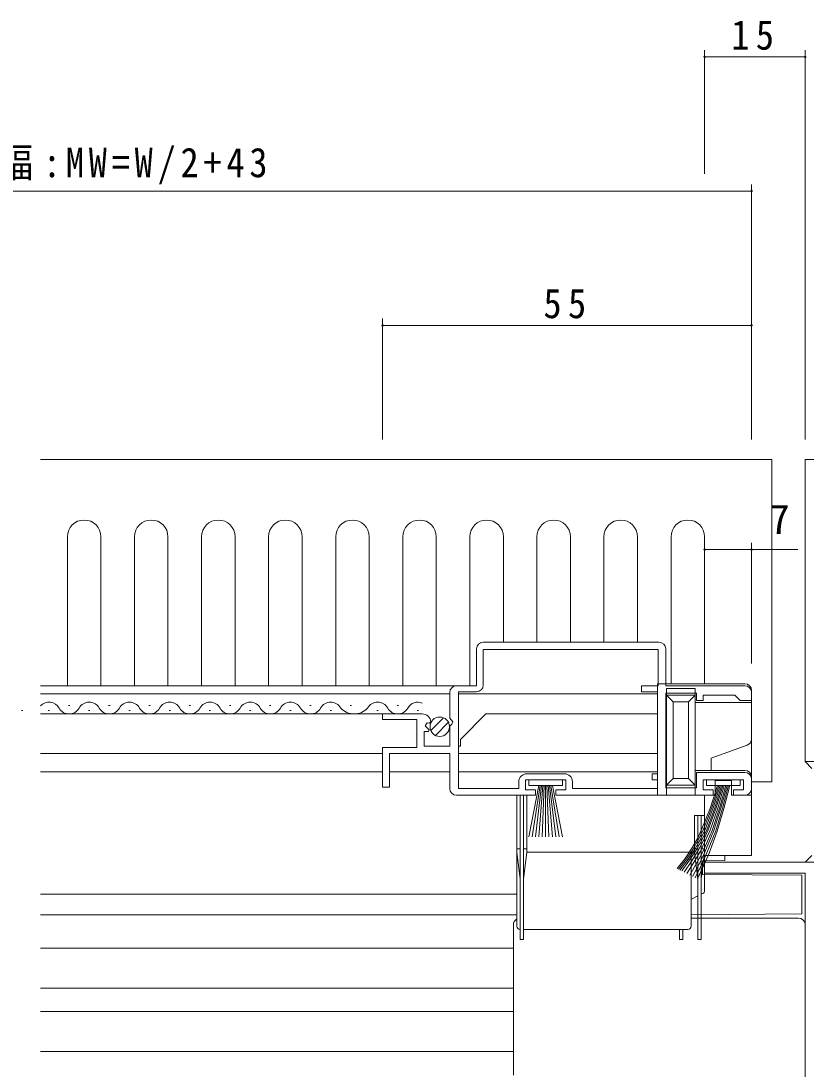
# Model space of a CAD drawing. Units: millimetres, scale not verified. Extents: x -594 to 539, y -420 to 386.
# Drawn here: x 240.6 to 357.6, y -158.8 to -2.7 of the extents above; entities that cross this region are included whole.
import ezdxf
from ezdxf.enums import TextEntityAlignment as Align

# ---------------------------------------------------------------- set-up
doc = ezdxf.new("R2010")
doc.units = ezdxf.units.MM
doc.header["$LTSCALE"] = 2
for name, color, linetype, lineweight in [('0-3_YKK_11', 7, 'Continuous', 9), ('0-4_YKK_12', 2, 'Continuous', 9), ('0-5_YSS_K', 3, 'Continuous', 9), ('0-6_YKK_13', 4, 'Continuous', 9), ('0-7_YKK_D', 6, 'Continuous', 9)]:
    doc.layers.add(name, color=color, linetype=linetype, lineweight=lineweight)
doc.styles.add('ＭＳ ゴシック', font='')
doc.styles.get('ＭＳ ゴシック').set_extended_font_data('MS Gothic')

msp = doc.modelspace()

# ---------------------------------------------------------------- linework, layer by layer
at = {"layer": '0-3_YKK_11'}
for p, q in [((335.69, -95.2), (309.49, -95.2)), ((335.69, -95.2), (309.49, -95.2)), ((308.49, -96.2), (308.49, -101.7)), ((309.49, -101.6), (309.49, -96.3)), ((309.49, -96.3), (335.59, -96.3)), ((335.59, -96.3), (335.59, -101.7)), ((336.69, -101.7), (336.69, -96.2)), ((304.49, -102.7), (304.49, -106.531)), ((308.49, -101.7), (305.49, -101.7)), ((305.79, -102.6), (308.49, -102.6)), ((305.79, -117), (305.79, -102.6)), ((333.09, -101.7), (333.09, -102.6)), ((335.59, -101.7), (333.09, -101.7)), ((333.09, -102.6), (335.49, -102.6)), ((335.49, -102.6), (335.49, -114.8)), ((348.49, -101.7), (336.69, -101.7)), ((336.69, -102.8), (341.29, -102.8)), ((336.69, -116.9), (336.69, -102.8)), ((341.29, -102.8), (341.29, -103.9)), ((349.49, -103.9), (349.49, -102.7)), ((341.29, -103.9), (342.29, -103.9)), ((342.29, -103.1), (346.99, -103.1)), ((342.29, -103.9), (342.29, -103.1)), ((346.99, -103.1), (347.49, -103.6)), ((347.49, -103.6), (347.79, -103.9)), ((347.79, -103.9), (349.49, -103.9)), ((294.49, -105.9), (294.49, -106.7)), ((300.395, -105.9), (294.49, -105.9)), ((294.49, -106.7), (299.59, -106.7)), ((299.59, -106.7), (299.59, -110.9)), ((300.849, -107.676), (301.12, -107.208)), ((301.415, -108.242), (300.849, -107.676)), ((301.12, -107.208), (301.439, -107.293)), ((301.439, -107.293), (301.689, -107.082)), ((304.49, -106.531), (304.943, -107.072)), ((304.79, -107.4), (304.49, -107.7)), ((304.49, -107.7), (304.49, -110.7)), ((304.943, -107.072), (304.79, -107.4)), ((300.69, -108.5), (301.307, -108.5)), ((300.69, -110.7), (300.69, -108.5)), ((301.307, -108.5), (301.415, -108.242)), ((304.49, -110.7), (300.69, -110.7)), ((294.49, -110.9), (294.49, -116.8)), ((299.59, -110.9), (294.49, -110.9)), ((295.49, -111.8), (304.49, -111.8)), ((295.49, -116.8), (295.49, -111.8)), ((304.49, -111.8), (304.49, -117)), ((321.59, -114.8), (315.99, -114.8)), ((334.69, -114.8), (334.69, -115.7)), ((335.49, -114.8), (334.69, -114.8)), ((341.29, -114.6), (341.29, -116.9)), ((348.49, -114.6), (341.29, -114.6)), ((294.49, -116.8), (295.49, -116.8)), ((314.79, -117), (305.79, -117)), ((314.79, -116), (314.79, -117)), ((315.79, -115.7), (321.79, -115.7)), ((315.79, -117.2), (315.79, -115.7)), ((321.79, -115.7), (321.79, -117.2)), ((322.79, -117), (322.79, -116)), ((335.49, -117), (322.79, -117)), ((334.69, -115.7), (335.49, -115.7)), ((335.49, -115.7), (335.49, -117)), ((341.29, -116.9), (336.69, -116.9)), ((342.29, -115.7), (348.29, -115.7)), ((342.29, -117.2), (342.29, -115.7)), ((348.29, -115.7), (348.29, -117.2)), ((349.49, -117), (349.49, -115.6)), ((305.49, -118), (317.29, -118)), ((317.29, -117.2), (315.79, -117.2)), ((317.29, -118), (317.29, -117.2)), ((320.29, -117.2), (320.29, -118)), ((321.79, -117.2), (320.29, -117.2)), ((320.29, -118), (343.79, -118)), ((343.79, -117.2), (342.29, -117.2)), ((343.79, -118), (343.79, -117.2)), ((346.79, -117.2), (346.79, -118)), ((348.29, -117.2), (346.79, -117.2)), ((346.79, -118), (348.49, -118)), ((342.49, -128), (342.49, -129.63)), ((367.49, -128), (342.49, -128)), ((342.49, -129.63), (357.49, -129.63)), ((357.49, -129.63), (357.49, -179.5))]:
    msp.add_line(p, q, dxfattribs=at)
for centre, radius, start, end in [((309.49, -96.2), 1, 90, 179.99998), ((335.69, -96.2), 1, 0, 89.99998), ((305.49, -102.7), 1, 90, 179.99998), ((308.49, -101.6), 1, 270, 359.99998), ((348.49, -102.7), 1, 0, 89.99998), ((300.395, -107.2), 1.3, 5.2159, 90.00002), ((315.99, -116), 1.2, 90, 179.99998), ((321.59, -116), 1.2, 0, 89.99998), ((348.49, -115.6), 1, 0, 89.99998), ((305.49, -117), 1, 180, 269.99998), ((348.49, -117), 1, 270, 359.99998)]:
    msp.add_arc(centre, radius, start, end, dxfattribs=at)
at = {"layer": '0-4_YKK_12'}
for p, q in [((243.49, -101.7), (305.49, -101.7)), ((243.49, -102.9), (304.49, -102.9)), ((305.79, -102.9), (335.49, -102.9)), ((335.491, -102.89), (335.49, -114.535)), ((240.645, -105.4), (240.845, -105.4)), ((243.49, -105.9), (300.395, -105.9)), ((244.645, -105.4), (244.845, -105.4)), ((247.645, -104.64), (247.845, -104.64)), ((250.645, -105.4), (250.845, -105.4)), ((253.645, -104.64), (253.845, -104.64)), ((256.645, -105.4), (256.845, -105.4)), ((259.645, -104.64), (259.845, -104.64)), ((262.645, -105.4), (262.845, -105.4)), ((265.645, -104.64), (265.845, -104.64)), ((268.645, -105.4), (268.845, -105.4)), ((271.645, -104.64), (271.845, -104.64)), ((274.645, -105.4), (274.845, -105.4)), ((277.645, -104.64), (277.845, -104.64)), ((280.645, -105.4), (280.845, -105.4)), ((283.645, -104.64), (283.845, -104.64)), ((286.645, -105.4), (286.845, -105.4)), ((289.645, -104.64), (289.845, -104.64)), ((293.645, -105.4), (293.845, -105.4)), ((296.645, -104.64), (296.845, -104.64)), ((299.645, -105.4), (299.845, -105.4)), ((306.09, -109.7), (309.89, -105.9)), ((309.89, -105.9), (335.49, -105.9)), ((306.09, -110.7), (305.79, -110.7)), ((306.09, -110.7), (306.09, -109.7)), ((243.49, -111.8), (294.49, -111.8)), ((305.79, -111.8), (335.49, -111.8)), ((243.49, -114.5), (294.49, -114.5)), ((295.49, -114.5), (304.49, -114.5)), ((305.79, -114.5), (335.49, -114.5)), ((243.49, -132.736), (314.49, -132.736)), ((243.49, -135.8), (314.49, -135.8)), ((243.49, -140.8), (313.99, -140.8)), ((243.49, -146.754), (313.99, -146.754)), ((243.49, -150.247), (313.99, -150.247)), ((243.49, -156.2), (313.99, -156.2))]:
    msp.add_line(p, q, dxfattribs=at)
for centre, radius, start, end in [((244.745, -105.859), 1.718, 29.20253, 136.92101), ((250.745, -105.859), 1.718, 29.20253, 150.79745), ((256.745, -105.859), 1.718, 29.20253, 150.79745), ((262.745, -105.859), 1.718, 29.20253, 150.79745), ((268.745, -105.859), 1.718, 29.20253, 150.79745), ((274.745, -105.859), 1.718, 29.20253, 150.79745), ((280.745, -105.859), 1.718, 29.20253, 150.79745), ((286.745, -105.859), 1.718, 29.20253, 150.79745), ((293.745, -105.859), 1.718, 29.20253, 150.79745), ((299.745, -105.859), 1.718, 67.79437, 150.79745), ((247.745, -104.182), 1.718, 209.20253, 330.79745), ((253.745, -104.182), 1.718, 209.20253, 330.79745), ((259.745, -104.182), 1.718, 209.20253, 330.79745), ((265.745, -104.182), 1.718, 209.20253, 330.79745), ((271.745, -104.182), 1.718, 209.20253, 330.79745), ((277.745, -104.182), 1.718, 209.20253, 330.79745), ((283.745, -104.182), 1.718, 209.20253, 330.79745), ((290.245, -103.187), 2.713, 222.50101, 317.49898), ((296.745, -104.182), 1.718, 209.20253, 330.79745)]:
    msp.add_arc(centre, radius, start, end, dxfattribs=at)
at = {"layer": '0-5_YSS_K'}
for p, q in [((358.49, -114.002), (357.49, -113.002)), ((364.49, -113.002), (357.49, -113.002)), ((358.49, -127), (357.49, -128))]:
    msp.add_line(p, q, dxfattribs=at)
msp.add_lwpolyline([(357.49, -113.002), (357.49, -68.002), (402.49, -68.002)], dxfattribs=at)
at = {"layer": '0-6_YKK_13'}
for p, q in [((352.49, -68.002), (243.491, -68.002)), ((352.49, -68.002), (352.49, -116.002)), ((247.49, -79.502), (247.49, -101.7)), ((252.49, -101.7), (252.49, -79.502)), ((257.49, -79.502), (257.49, -101.7)), ((262.49, -101.7), (262.49, -79.502)), ((267.49, -79.502), (267.49, -101.7)), ((272.49, -101.7), (272.49, -79.502)), ((277.49, -79.502), (277.49, -101.7)), ((282.49, -101.7), (282.49, -79.502)), ((287.49, -79.502), (287.49, -101.7)), ((292.49, -101.7), (292.49, -79.502)), ((297.49, -79.502), (297.49, -101.7)), ((302.49, -101.7), (302.49, -79.502)), ((307.49, -79.502), (307.49, -101.7)), ((312.49, -95.2), (312.49, -79.502)), ((317.49, -79.502), (317.49, -95.2)), ((322.49, -95.2), (322.49, -79.502)), ((327.49, -79.502), (327.49, -95.2)), ((332.49, -95.2), (332.49, -79.502)), ((337.49, -79.502), (337.49, -101.4)), ((342.49, -101.4), (342.49, -79.502)), ((335.49, -118), (335.49, -101.4)), ((335.49, -101.4), (348.49, -101.4)), ((336.79, -102.1), (336.79, -103.1)), ((336.79, -102.1), (341.09, -102.1)), ((341.09, -103.1), (341.09, -102.1)), ((349.49, -102.4), (349.49, -104.2)), ((341.09, -103.1), (336.79, -103.1)), ((336.79, -103.1), (337.79, -104.1)), ((336.79, -103.1), (336.79, -116.5)), ((337.79, -104.1), (340.09, -104.1)), ((337.79, -115.5), (337.79, -104.1)), ((340.09, -104.1), (341.09, -103.1)), ((340.09, -104.1), (340.09, -115.5)), ((341.09, -116.5), (341.09, -103.1)), ((341.09, -104.2), (349.49, -104.2)), ((349.49, -104.2), (349.49, -109.6)), ((301.667, -108.36), (303.564, -106.462)), ((302.348, -109.093), (304.297, -107.143)), ((336.79, -116.5), (337.79, -115.5)), ((340.09, -115.5), (337.79, -115.5)), ((340.09, -115.5), (341.09, -116.5)), ((343.49, -114.3), (341.09, -114.3)), ((348.49, -114.3), (343.49, -114.3)), ((316.29, -115.7), (316.29, -116.55)), ((321.29, -115.7), (316.29, -115.7)), ((317.79, -116.55), (316.29, -124.2)), ((316.29, -116.55), (321.29, -116.55)), ((316.79, -124.2), (317.99, -116.55)), ((318.19, -116.55), (317.29, -124.2)), ((317.79, -124.2), (318.39, -116.55)), ((318.59, -116.55), (318.29, -124.2)), ((318.79, -124.2), (318.79, -116.55)), ((318.99, -116.55), (319.29, -124.2)), ((319.79, -124.2), (319.19, -116.55)), ((319.39, -116.55), (320.29, -124.2)), ((320.79, -124.2), (319.59, -116.55)), ((319.79, -116.55), (321.29, -124.2)), ((321.29, -116.55), (321.29, -115.7)), ((336.79, -116.5), (336.79, -118)), ((336.79, -116.5), (341.09, -116.5)), ((341.09, -118), (341.09, -116.5)), ((342.79, -115.7), (347.79, -115.7)), ((342.79, -116.55), (342.79, -115.7)), ((347.79, -116.55), (342.79, -116.55)), ((344.431, -116.55), (343.346, -119.822)), ((344.631, -116.55), (343.56, -119.854)), ((344.831, -116.55), (343.782, -119.879)), ((345.031, -116.55), (344.004, -119.893)), ((345.231, -116.55), (344.22, -119.892)), ((345.431, -116.55), (344.449, -119.91)), ((345.631, -116.55), (344.703, -119.927)), ((345.831, -116.55), (344.911, -119.932)), ((346.031, -116.55), (345.158, -119.956)), ((346.23, -116.55), (345.369, -119.967)), ((347.79, -115.7), (347.79, -116.55)), ((352.49, -116.002), (349.49, -116.002)), ((314.49, -118), (314.99, -118)), ((314.49, -118), (314.49, -124.5)), ((314.99, -118), (314.99, -118.5)), ((314.99, -118.5), (314.99, -139)), ((315.49, -139), (315.49, -118.5)), ((321.79, -118), (335.79, -118)), ((337.29, -118), (335.79, -118)), ((337.29, -118), (340.99, -118)), ((342.49, -118), (340.99, -118)), ((342.49, -118), (342.49, -121)), ((346.49, -118), (349.49, -118)), ((343.346, -119.822), (342.102, -123.004)), ((343.56, -119.854), (342.322, -123.064)), ((343.782, -119.879), (342.562, -123.112)), ((344.004, -119.893), (342.799, -123.14)), ((344.22, -119.892), (343.043, -123.151)), ((344.449, -119.91), (343.312, -123.198)), ((344.703, -119.927), (343.616, -123.236)), ((344.911, -119.932), (343.857, -123.262)), ((345.158, -119.956), (344.143, -123.309)), ((345.369, -119.967), (344.387, -123.342)), ((340.99, -121), (341.49, -121)), ((341.49, -121), (341.49, -121.5)), ((341.49, -121.5), (341.49, -139)), ((341.99, -121), (342.49, -121)), ((341.99, -139), (341.99, -121.5)), ((342.49, -126), (342.49, -121)), ((342.102, -123.004), (341.371, -124.535)), ((342.322, -123.064), (341.586, -124.604)), ((342.562, -123.112), (341.834, -124.663)), ((343.312, -123.198), (341.865, -126.342)), ((342.799, -123.14), (342.073, -124.697)), ((343.616, -123.236), (342.212, -126.418)), ((343.043, -123.151), (342.34, -124.724)), ((343.857, -123.262), (342.535, -126.499)), ((344.143, -123.309), (342.843, -126.602)), ((344.387, -123.342), (343.16, -126.654)), ((314.49, -126), (314.49, -124.5)), ((314.49, -126), (314.49, -124.5)), ((314.99, -124.496), (314.99, -124.996)), ((315.49, -124.991), (315.49, -124.491)), ((341.371, -124.535), (340.541, -126.01)), ((341.586, -124.604), (340.746, -126.086)), ((341.834, -124.663), (340.999, -126.154)), ((342.073, -124.697), (341.235, -126.195)), ((342.34, -124.724), (341.533, -126.245)), ((314.49, -126), (314.99, -126)), ((314.49, -126), (314.49, -126.5)), ((314.49, -126), (314.49, -126.5)), ((314.99, -124.996), (314.99, -139)), ((315.49, -139), (315.49, -124.991)), ((315.49, -126), (315.99, -126)), ((315.99, -126), (315.99, -126.5)), ((340.541, -126.01), (339.583, -127.432)), ((340.746, -126.086), (339.772, -127.517)), ((340.999, -126.154), (340.028, -127.589)), ((341.235, -126.195), (340.256, -127.662)), ((341.533, -126.245), (340.588, -127.77)), ((341.865, -126.342), (340.955, -127.91)), ((340.99, -126.5), (340.99, -126)), ((342.212, -126.418), (341.332, -128.053)), ((341.99, -126), (342.49, -126)), ((342.49, -126), (342.49, -126.5)), ((314.49, -126.5), (314.49, -133.5)), ((314.49, -126.5), (314.99, -130.5)), ((314.49, -126.5), (314.49, -133.5)), ((315.49, -130.5), (315.99, -126.5)), ((315.99, -126.5), (340.99, -126.5)), ((339.583, -127.432), (338.392, -128.935)), ((339.772, -127.517), (338.589, -129.029)), ((340.028, -127.589), (338.815, -129.148)), ((340.256, -127.662), (339.073, -129.278)), ((340.588, -127.77), (339.45, -129.468)), ((340.955, -127.91), (339.835, -129.662)), ((340.49, -126.5), (340.49, -133.5)), ((340.49, -135.2), (340.49, -126.7)), ((340.99, -126.5), (341.49, -130.5)), ((342.535, -126.499), (341.708, -128.189)), ((341.99, -130.5), (342.49, -126.5)), ((342.843, -126.602), (342.035, -128.352)), ((342.19, -127.8), (342.516, -127.794)), ((342.19, -129.8), (342.19, -127.8)), ((343.16, -126.654), (342.389, -128.43)), ((341.332, -128.053), (340.294, -129.893)), ((341.708, -128.189), (340.71, -130.102)), ((342.035, -128.352), (341.094, -130.296)), ((342.389, -128.43), (341.455, -130.478)), ((342.19, -129.8), (356.99, -129.929)), ((356.99, -135.056), (356.99, -129.929)), ((342.324, -132.583), (341.99, -132.75)), ((314.49, -133.5), (314.49, -137.5)), ((340.49, -133.5), (340.49, -137.5)), ((341.49, -133), (340.554, -133.468)), ((340.49, -135.2), (340.49, -135.8)), ((340.49, -135.8), (356.99, -135.656)), ((356.99, -135.656), (356.99, -135.056)), ((313.99, -159.7), (313.99, -137.3)), ((354.49, -136.3), (340.49, -136.3)), ((356.49, -136.3), (354.49, -136.3)), ((357.49, -137.3), (357.49, -152.1)), ((339.99, -138), (315.49, -138)), ((338.74, -139), (338.74, -138)), ((339.24, -139), (339.24, -138)), ((314.99, -139), (314.99, -139.5)), ((314.99, -139), (314.99, -139.5)), ((314.99, -139.5), (315.49, -139.5)), ((314.99, -139.5), (315.49, -139.5)), ((315.49, -139.5), (315.49, -139)), ((315.49, -139.5), (315.49, -139)), ((338.74, -139), (338.74, -139.5)), ((338.74, -139.5), (339.24, -139.5)), ((339.24, -139.5), (339.24, -139)), ((341.49, -139), (341.49, -139.5)), ((341.49, -139.5), (341.99, -139.5)), ((341.99, -139.5), (341.99, -139))]:
    msp.add_line(p, q, dxfattribs=at)
for points in [[(348.832, -110.54), (343.49, -112.484), (343.49, -114.3)], [(349.49, -109.6), (349.49, -115.3), (349.49, -118)], [(342.49, -118), (344.09, -118), (344.09, -115.8), (346.49, -115.8), (346.49, -118)], [(315.49, -118.5), (315.49, -118), (314.99, -118)], [(315.49, -118), (315.99, -118), (315.99, -124.487), (315.99, -126)], [(349.49, -118), (349.49, -127), (342.49, -127), (342.49, -132.315)], [(340.99, -121), (340.99, -126), (341.49, -126)], [(341.99, -121.5), (341.99, -121), (341.49, -121)], [(342.516, -127.794), (345.49, -127.743), (345.49, -127)], [(357.49, -152.1), (357.49, -153.9), (357.49, -159.7)]]:
    msp.add_lwpolyline(points, dxfattribs=at)
msp.add_circle((303.004, -107.8), 1.45, dxfattribs=at)
for centre, radius, start, end in [((249.99, -79.502), 2.5, 0, 180), ((259.99, -79.502), 2.5, 0, 180), ((269.99, -79.502), 2.5, 0, 180), ((279.99, -79.502), 2.5, 0, 180), ((289.99, -79.502), 2.5, 0, 180), ((299.99, -79.502), 2.5, 0, 180), ((309.99, -79.502), 2.5, 0, 180), ((319.99, -79.502), 2.5, 0, 180), ((329.99, -79.502), 2.5, 0, 180), ((339.99, -79.502), 2.5, 0, 180), ((348.49, -102.4), 1, 0, 90), ((348.49, -109.6), 1, 290, 0), ((348.49, -115.3), 1, 0, 90), ((342.19, -132.315), 0.3, 296.56505, 0), ((340.419, -133.2), 0.3, 283.65457, 296.56505), ((314.99, -137.3), 1, 119.99992, 180), ((356.49, -137.3), 1, 0, 90), ((314.99, -137.5), 0.5, 180, 270), ((339.99, -137.5), 0.5, 270, 0)]:
    msp.add_arc(centre, radius, start, end, dxfattribs=at)
at = {"layer": '0-7_YKK_D'}
for p, q in [((342.49, -25.407), (342.49, -7.002)), ((357.49, -65.002), (357.49, -7.002)), ((357.49, -8.002), (342.49, -8.002)), ((136.49, -28.002), (349.49, -28.002)), ((349.49, -65.002), (349.49, -27.002)), ((294.49, -65.002), (294.49, -47.002)), ((349.49, -48.002), (294.49, -48.002)), ((349.49, -65.002), (349.49, -47.002)), ((342.49, -98.4), (342.49, -80.4)), ((349.49, -98.4), (349.49, -80.4)), ((342.49, -81.4), (349.49, -81.4)), ((349.49, -81.4), (356.39, -81.4))]:
    msp.add_line(p, q, dxfattribs=at)
for centre, start, end in [((342.49, -8.002), 0, 180), ((342.49, -8.002), 180, 0), ((357.49, -8.002), 0, 180), ((357.49, -8.002), 180, 0), ((349.49, -28.002), 0, 180), ((349.49, -28.002), 180, 0), ((294.49, -48.002), 0, 180), ((294.49, -48.002), 180, 0), ((349.49, -48.002), 0, 180), ((349.49, -48.002), 180, 0), ((342.49, -81.4), 0, 180), ((342.49, -81.4), 180, 0), ((349.49, -81.4), 0, 180), ((349.49, -81.4), 180, 0)]:
    msp.add_arc(centre, 0.106, start, end, dxfattribs=at)

# ---------------------------------------------------------------- texts
at = {"layer": '0-7_YKK_D', "color": 7, "style": 'ＭＳ ゴシック'}
msp.add_text('7', height=4.399, dxfattribs=at).set_placement((352.19, -80.4), align=Align.BOTTOM_LEFT)
at = {"layer": '0-7_YKK_D', "color": 7, "char_height": 4.399, "attachment_point": 7, "style": 'ＭＳ ゴシック'}
for s, insert in [('\\T1.36;\\W0.9;15', (346.47, -7.002)), ('\\T1.27;\\W0.9;網戸出来幅:MW=W/2+43', (209.55, -27.002)), ('\\T1.36;\\W0.9;55', (318.47, -47.002))]:
    msp.add_mtext(s, dxfattribs=dict(at, insert=insert))

doc.saveas('drawing.dxf')
